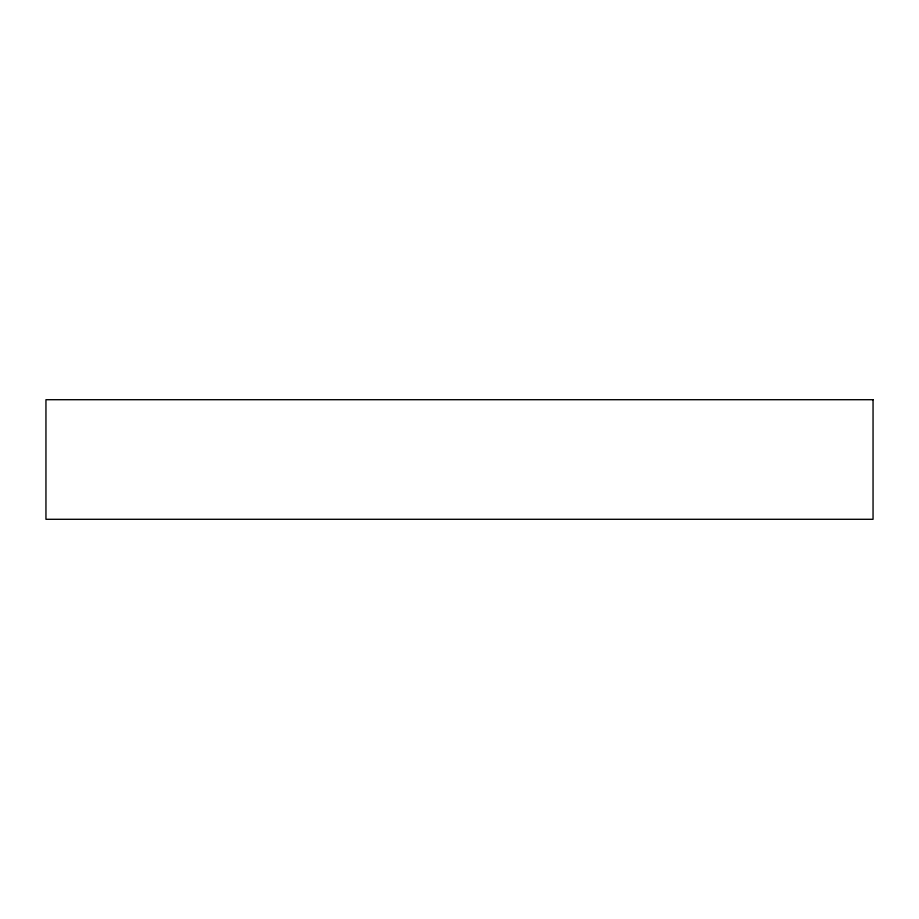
<?xml version="1.0" encoding="UTF-8"?>
<svg xmlns="http://www.w3.org/2000/svg" width="919" height="919" viewBox="0 0 919 919"><rect width="100%" height="100%" fill="white"/><g stroke="black" fill="none" stroke-linecap="round" stroke-linejoin="round"><path stroke-width="1.38" d="M873.05 399.708L45.95 399.708L45.95 519.292L873.05 519.292L873.05 399.708"/></g></svg>
